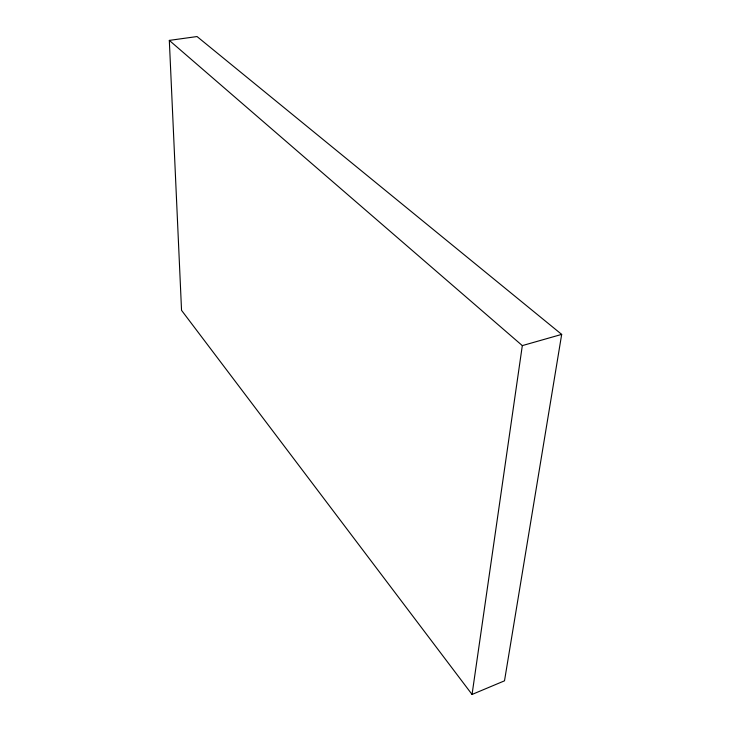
<?xml version="1.0" encoding="UTF-8"?>
<svg xmlns="http://www.w3.org/2000/svg" width="731" height="731" viewBox="0 0 731 731"><rect width="100%" height="100%" fill="white"/><g stroke="black" fill="none" stroke-linecap="round" stroke-linejoin="round"><path stroke-width="1.1" d="M472.052 694.45L522.318 345.608L169.318 40.397L197.041 36.55L561.682 334.396L504.5 680.826L472.052 694.45L181.544 310.337L169.318 40.397M522.318 345.608L561.682 334.396"/></g></svg>
